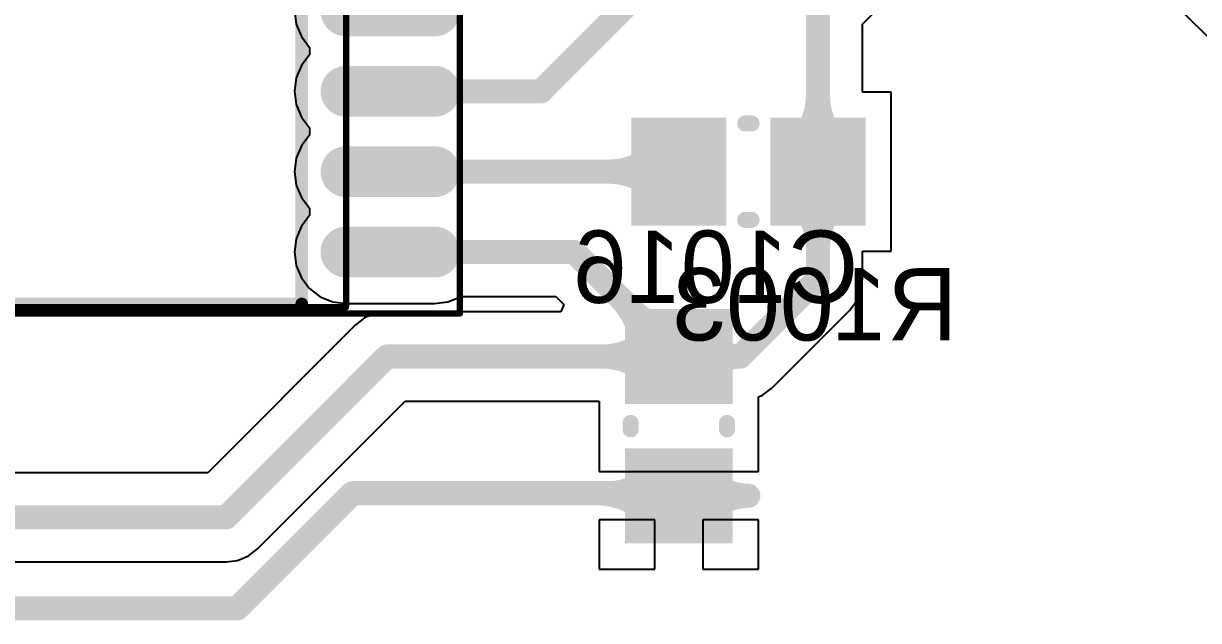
# Model space of a CAD drawing. Extents: x 41 to 201, y 4 to 127.
# Drawn here: x 117.83 to 136.4, y 25.42 to 34.85 of the extents above; entities that cross this region are included whole.
import ezdxf

# ---------------------------------------------------------------- set-up
doc = ezdxf.new("R2010")
doc.units = 0
doc.layers.get('0').update_dxf_attribs({"linetype": 'CONTINUOUS'})
for name, color, linetype in [('BOTTOMLAYER', 5, 'CONTINUOUS'), ('BOTTOMOVERLAY', 54, 'CONTINUOUS'), ('BOTTOMPASTE', 16, 'CONTINUOUS'), ('BOTTOMSOLDER', 6, 'CONTINUOUS'), ('MECHANICAL13', 56, 'CONTINUOUS'), ('MECHANICAL15', 56, 'CONTINUOUS')]:
    doc.layers.add(name, color=color, linetype=linetype)

# ---------------------------------------------------------------- blocks, each defined once
blk = doc.blocks.new('0805C_B_13')
at = {"layer": 'BOTTOMLAYER'}
for points in [[(-0.45, -0.75), (-0.45, 0.75), (-1.75, -0.75), (-1.75, 0.75)], [(1.75, -0.75), (1.75, 0.75), (0.45, -0.75), (0.45, 0.75)]]:
    blk.add_solid(points, dxfattribs=at)
at = {"layer": 'BOTTOMOVERLAY', "const_width": 0.254}
for points in [[(-0.051, 0.762), (0.051, 0.762)], [(-0.051, -0.762), (0.051, -0.762)]]:
    blk.add_lwpolyline(points, dxfattribs=at)
at = {"layer": 'BOTTOMOVERLAY', "const_width": 0.127}
for points in [[(-0.114, 0.762, 1), (0.013, 0.762, 1)], [(-0.013, 0.762, 1), (0.114, 0.762, 1)], [(-0.114, -0.762, 1), (0.013, -0.762, 1)], [(-0.013, -0.762, 1), (0.114, -0.762, 1)]]:
    blk.add_lwpolyline(points, format="xyb", close=True, dxfattribs=at)
at = {"layer": 'BOTTOMPASTE'}
for points in [[(-0.45, -0.75), (-0.45, 0.75), (-1.75, -0.75), (-1.75, 0.75)], [(1.75, -0.75), (1.75, 0.75), (0.45, -0.75), (0.45, 0.75)]]:
    blk.add_solid(points, dxfattribs=at)
at = {"layer": 'BOTTOMSOLDER'}
for points in [[(-0.348, -0.852), (-0.348, 0.852), (-1.852, -0.852), (-1.852, 0.852)], [(1.852, -0.852), (1.852, 0.852), (0.348, -0.852), (0.348, 0.852)]]:
    blk.add_solid(points, dxfattribs=at)
blk = doc.blocks.new('0805R_B_17')
at = {"layer": 'BOTTOMLAYER'}
for points in [[(-0.45, -0.75), (-0.45, 0.75), (-1.75, -0.75), (-1.75, 0.75)], [(1.75, -0.75), (1.75, 0.75), (0.45, -0.75), (0.45, 0.75)]]:
    blk.add_solid(points, dxfattribs=at)
at = {"layer": 'BOTTOMOVERLAY', "const_width": 0.254}
for points in [[(-0.051, 0.762), (0.051, 0.762)], [(-0.051, -0.762), (0.051, -0.762)]]:
    blk.add_lwpolyline(points, dxfattribs=at)
at = {"layer": 'BOTTOMOVERLAY', "const_width": 0.127}
for points in [[(-0.114, 0.762, 1), (0.013, 0.762, 1)], [(-0.013, 0.762, 1), (0.114, 0.762, 1)], [(-0.114, -0.762, 1), (0.013, -0.762, 1)], [(-0.013, -0.762, 1), (0.114, -0.762, 1)]]:
    blk.add_lwpolyline(points, format="xyb", close=True, dxfattribs=at)
at = {"layer": 'BOTTOMPASTE'}
for points in [[(-0.45, -0.75), (-0.45, 0.75), (-1.75, -0.75), (-1.75, 0.75)], [(1.75, -0.75), (1.75, 0.75), (0.45, -0.75), (0.45, 0.75)]]:
    blk.add_solid(points, dxfattribs=at)
at = {"layer": 'BOTTOMSOLDER'}
for points in [[(-0.348, -0.852), (-0.348, 0.852), (-1.852, -0.852), (-1.852, 0.852)], [(1.852, -0.852), (1.852, 0.852), (0.348, -0.852), (0.348, 0.852)]]:
    blk.add_solid(points, dxfattribs=at)
blk = doc.blocks.new('WSO18_L_B_30')
at = {"layer": 'BOTTOMLAYER', "const_width": 0.6}
for points in [[(-3.8, 5.08), (-5.2, 5.08)], [(5.2, 5.08), (3.8, 5.08)], [(-3.8, 3.81), (-5.2, 3.81)], [(5.2, 3.81), (3.8, 3.81)], [(-3.8, 2.54), (-5.2, 2.54)], [(5.2, 2.54), (3.8, 2.54)], [(-3.8, 1.27), (-5.2, 1.27)], [(5.2, 1.27), (3.8, 1.27)], [(-3.8, 0), (-5.2, 0)], [(5.2, 0), (3.8, 0)], [(-3.8, -1.27), (-5.2, -1.27)], [(5.2, -1.27), (3.8, -1.27)], [(-3.8, -2.54), (-5.2, -2.54)], [(5.2, -2.54), (3.8, -2.54)], [(-3.8, -3.81), (-5.2, -3.81)], [(5.2, -3.81), (3.8, -3.81)], [(-3.8, -5.08), (-5.2, -5.08)], [(5.2, -5.08), (3.8, -5.08)]]:
    blk.add_lwpolyline(points, dxfattribs=at)
at = {"layer": 'BOTTOMLAYER', "const_width": 0.3}
for points in [[(-5.35, 5.08, 1), (-5.05, 5.08, 1)], [(-3.95, 5.08, 1), (-3.65, 5.08, 1)], [(3.65, 5.08, 1), (3.95, 5.08, 1)], [(5.05, 5.08, 1), (5.35, 5.08, 1)], [(-5.35, 3.81, 1), (-5.05, 3.81, 1)], [(-3.95, 3.81, 1), (-3.65, 3.81, 1)], [(3.65, 3.81, 1), (3.95, 3.81, 1)], [(5.05, 3.81, 1), (5.35, 3.81, 1)], [(-5.35, 2.54, 1), (-5.05, 2.54, 1)], [(-3.95, 2.54, 1), (-3.65, 2.54, 1)], [(3.65, 2.54, 1), (3.95, 2.54, 1)], [(5.05, 2.54, 1), (5.35, 2.54, 1)], [(-5.35, 1.27, 1), (-5.05, 1.27, 1)], [(-3.95, 1.27, 1), (-3.65, 1.27, 1)], [(3.65, 1.27, 1), (3.95, 1.27, 1)], [(5.05, 1.27, 1), (5.35, 1.27, 1)], [(-5.35, 0, 1), (-5.05, 0, 1)], [(-3.95, 0, 1), (-3.65, 0, 1)], [(3.65, 0, 1), (3.95, 0, 1)], [(5.05, 0, 1), (5.35, 0, 1)], [(-5.35, -1.27, 1), (-5.05, -1.27, 1)], [(-3.95, -1.27, 1), (-3.65, -1.27, 1)], [(3.65, -1.27, 1), (3.95, -1.27, 1)], [(5.05, -1.27, 1), (5.35, -1.27, 1)], [(-5.35, -2.54, 1), (-5.05, -2.54, 1)], [(-3.95, -2.54, 1), (-3.65, -2.54, 1)], [(3.65, -2.54, 1), (3.95, -2.54, 1)], [(5.05, -2.54, 1), (5.35, -2.54, 1)], [(-5.35, -3.81, 1), (-5.05, -3.81, 1)], [(-3.95, -3.81, 1), (-3.65, -3.81, 1)], [(3.65, -3.81, 1), (3.95, -3.81, 1)], [(5.05, -3.81, 1), (5.35, -3.81, 1)], [(-5.35, -5.08, 1), (-5.05, -5.08, 1)], [(-3.95, -5.08, 1), (-3.65, -5.08, 1)], [(3.65, -5.08, 1), (3.95, -5.08, 1)], [(5.05, -5.08, 1), (5.35, -5.08, 1)]]:
    blk.add_lwpolyline(points, format="xyb", close=True, dxfattribs=at)
at = {"layer": 'BOTTOMOVERLAY', "const_width": 0.2}
for points in [[(-3.1, -5.9), (-3.1, 5.9)], [(-3.1, 5.9), (3.1, 5.9)], [(3.1, -5.9), (3.1, 5.9)], [(-3.1, -5.9), (3.1, -5.9)]]:
    blk.add_lwpolyline(points, dxfattribs=at)
at = {"layer": 'BOTTOMOVERLAY'}
for points, const_width in [([(-3.15, 5.9, 1), (-3.05, 5.9, 1)], 0.1), ([(-3.15, 5.9, 1), (-3.05, 5.9, 1)], 0.1), ([(3.05, 5.9, 1), (3.15, 5.9, 1)], 0.1), ([(3.05, 5.9, 1), (3.15, 5.9, 1)], 0.1), ([(-1.8, -4.9, 1), (-2.4, -4.9, 1)], 0.6), ([(-2.55, -4.9, 1), (-2.25, -4.9, 1)], 0.3), ([(-1.95, -4.9, 1), (-1.65, -4.9, 1)], 0.3), ([(-4.375, -5.93, 1), (-4.625, -5.93, 1)], 0.25), ([(-4.687, -5.93, 1), (-4.563, -5.93, 1)], 0.125), ([(-4.437, -5.93, 1), (-4.312, -5.93, 1)], 0.125), ([(-3.15, -5.9, 1), (-3.05, -5.9, 1)], 0.1), ([(-3.15, -5.9, 1), (-3.05, -5.9, 1)], 0.1), ([(3.05, -5.9, 1), (3.15, -5.9, 1)], 0.1), ([(3.05, -5.9, 1), (3.15, -5.9, 1)], 0.1)]:
    blk.add_lwpolyline(points, format="xyb", close=True, dxfattribs=dict(at, const_width=const_width))
at = {"layer": 'BOTTOMPASTE', "const_width": 0.6}
for points in [[(-3.8, 5.08), (-5.2, 5.08)], [(5.2, 5.08), (3.8, 5.08)], [(-3.8, 3.81), (-5.2, 3.81)], [(5.2, 3.81), (3.8, 3.81)], [(-3.8, 2.54), (-5.2, 2.54)], [(5.2, 2.54), (3.8, 2.54)], [(-3.8, 1.27), (-5.2, 1.27)], [(5.2, 1.27), (3.8, 1.27)], [(-3.8, 0), (-5.2, 0)], [(5.2, 0), (3.8, 0)], [(-3.8, -1.27), (-5.2, -1.27)], [(5.2, -1.27), (3.8, -1.27)], [(-3.8, -2.54), (-5.2, -2.54)], [(5.2, -2.54), (3.8, -2.54)], [(-3.8, -3.81), (-5.2, -3.81)], [(5.2, -3.81), (3.8, -3.81)], [(-3.8, -5.08), (-5.2, -5.08)], [(5.2, -5.08), (3.8, -5.08)]]:
    blk.add_lwpolyline(points, dxfattribs=at)
at = {"layer": 'BOTTOMPASTE', "const_width": 0.3}
for points in [[(-5.35, 5.08, 1), (-5.05, 5.08, 1)], [(-3.95, 5.08, 1), (-3.65, 5.08, 1)], [(3.65, 5.08, 1), (3.95, 5.08, 1)], [(5.05, 5.08, 1), (5.35, 5.08, 1)], [(-5.35, 3.81, 1), (-5.05, 3.81, 1)], [(-3.95, 3.81, 1), (-3.65, 3.81, 1)], [(3.65, 3.81, 1), (3.95, 3.81, 1)], [(5.05, 3.81, 1), (5.35, 3.81, 1)], [(-5.35, 2.54, 1), (-5.05, 2.54, 1)], [(-3.95, 2.54, 1), (-3.65, 2.54, 1)], [(3.65, 2.54, 1), (3.95, 2.54, 1)], [(5.05, 2.54, 1), (5.35, 2.54, 1)], [(-5.35, 1.27, 1), (-5.05, 1.27, 1)], [(-3.95, 1.27, 1), (-3.65, 1.27, 1)], [(3.65, 1.27, 1), (3.95, 1.27, 1)], [(5.05, 1.27, 1), (5.35, 1.27, 1)], [(-5.35, 0, 1), (-5.05, 0, 1)], [(-3.95, 0, 1), (-3.65, 0, 1)], [(3.65, 0, 1), (3.95, 0, 1)], [(5.05, 0, 1), (5.35, 0, 1)], [(-5.35, -1.27, 1), (-5.05, -1.27, 1)], [(-3.95, -1.27, 1), (-3.65, -1.27, 1)], [(3.65, -1.27, 1), (3.95, -1.27, 1)], [(5.05, -1.27, 1), (5.35, -1.27, 1)], [(-5.35, -2.54, 1), (-5.05, -2.54, 1)], [(-3.95, -2.54, 1), (-3.65, -2.54, 1)], [(3.65, -2.54, 1), (3.95, -2.54, 1)], [(5.05, -2.54, 1), (5.35, -2.54, 1)], [(-5.35, -3.81, 1), (-5.05, -3.81, 1)], [(-3.95, -3.81, 1), (-3.65, -3.81, 1)], [(3.65, -3.81, 1), (3.95, -3.81, 1)], [(5.05, -3.81, 1), (5.35, -3.81, 1)], [(-5.35, -5.08, 1), (-5.05, -5.08, 1)], [(-3.95, -5.08, 1), (-3.65, -5.08, 1)], [(3.65, -5.08, 1), (3.95, -5.08, 1)], [(5.05, -5.08, 1), (5.35, -5.08, 1)]]:
    blk.add_lwpolyline(points, format="xyb", close=True, dxfattribs=at)
at = {"layer": 'BOTTOMSOLDER', "const_width": 0.803}
for points in [[(-3.8, 5.08), (-5.2, 5.08)], [(5.2, 5.08), (3.8, 5.08)], [(-3.8, 3.81), (-5.2, 3.81)], [(5.2, 3.81), (3.8, 3.81)], [(-3.8, 2.54), (-5.2, 2.54)], [(5.2, 2.54), (3.8, 2.54)], [(-3.8, 1.27), (-5.2, 1.27)], [(5.2, 1.27), (3.8, 1.27)], [(-3.8, 0), (-5.2, 0)], [(5.2, 0), (3.8, 0)], [(-3.8, -1.27), (-5.2, -1.27)], [(5.2, -1.27), (3.8, -1.27)], [(-3.8, -2.54), (-5.2, -2.54)], [(5.2, -2.54), (3.8, -2.54)], [(-3.8, -3.81), (-5.2, -3.81)], [(5.2, -3.81), (3.8, -3.81)], [(-3.8, -5.08), (-5.2, -5.08)], [(5.2, -5.08), (3.8, -5.08)]]:
    blk.add_lwpolyline(points, dxfattribs=at)
at = {"layer": 'BOTTOMSOLDER', "const_width": 0.402}
for points in [[(-5.401, 5.08, 1), (-4.999, 5.08, 1)], [(-4.001, 5.08, 1), (-3.599, 5.08, 1)], [(3.599, 5.08, 1), (4.001, 5.08, 1)], [(4.999, 5.08, 1), (5.401, 5.08, 1)], [(-5.401, 3.81, 1), (-4.999, 3.81, 1)], [(-4.001, 3.81, 1), (-3.599, 3.81, 1)], [(3.599, 3.81, 1), (4.001, 3.81, 1)], [(4.999, 3.81, 1), (5.401, 3.81, 1)], [(-5.401, 2.54, 1), (-4.999, 2.54, 1)], [(-4.001, 2.54, 1), (-3.599, 2.54, 1)], [(3.599, 2.54, 1), (4.001, 2.54, 1)], [(4.999, 2.54, 1), (5.401, 2.54, 1)], [(-5.401, 1.27, 1), (-4.999, 1.27, 1)], [(-4.001, 1.27, 1), (-3.599, 1.27, 1)], [(3.599, 1.27, 1), (4.001, 1.27, 1)], [(4.999, 1.27, 1), (5.401, 1.27, 1)], [(-5.401, 0, 1), (-4.999, 0, 1)], [(-4.001, 0, 1), (-3.599, 0, 1)], [(3.599, 0, 1), (4.001, 0, 1)], [(4.999, 0, 1), (5.401, 0, 1)], [(-5.401, -1.27, 1), (-4.999, -1.27, 1)], [(-4.001, -1.27, 1), (-3.599, -1.27, 1)], [(3.599, -1.27, 1), (4.001, -1.27, 1)], [(4.999, -1.27, 1), (5.401, -1.27, 1)], [(-5.401, -2.54, 1), (-4.999, -2.54, 1)], [(-4.001, -2.54, 1), (-3.599, -2.54, 1)], [(3.599, -2.54, 1), (4.001, -2.54, 1)], [(4.999, -2.54, 1), (5.401, -2.54, 1)], [(-5.401, -3.81, 1), (-4.999, -3.81, 1)], [(-4.001, -3.81, 1), (-3.599, -3.81, 1)], [(3.599, -3.81, 1), (4.001, -3.81, 1)], [(4.999, -3.81, 1), (5.401, -3.81, 1)], [(-5.401, -5.08, 1), (-4.999, -5.08, 1)], [(-4.001, -5.08, 1), (-3.599, -5.08, 1)], [(3.599, -5.08, 1), (4.001, -5.08, 1)], [(4.999, -5.08, 1), (5.401, -5.08, 1)]]:
    blk.add_lwpolyline(points, format="xyb", close=True, dxfattribs=at)
at = {"layer": 'MECHANICAL13', "const_width": 0.1}
for points in [[(-3.8, -5.95), (-3.8, 5.95)], [(-3.8, 5.95), (3.8, 5.95)], [(3.8, -5.95), (3.8, 5.95)], [(-3.8, -5.95), (3.8, -5.95)]]:
    blk.add_lwpolyline(points, dxfattribs=at)
at = {"layer": 'MECHANICAL13'}
for points, const_width in [([(-3.825, 5.95, 1), (-3.775, 5.95, 1)], 0.05), ([(-3.825, 5.95, 1), (-3.775, 5.95, 1)], 0.05), ([(3.775, 5.95, 1), (3.825, 5.95, 1)], 0.05), ([(3.775, 5.95, 1), (3.825, 5.95, 1)], 0.05), ([(-2.4, -5.05, 1), (-3.4, -5.05, 1)], 0.1), ([(-3.425, -5.05, 1), (-3.375, -5.05, 1)], 0.05), ([(-2.425, -5.05, 1), (-2.375, -5.05, 1)], 0.05), ([(-3.825, -5.95, 1), (-3.775, -5.95, 1)], 0.05), ([(-3.825, -5.95, 1), (-3.775, -5.95, 1)], 0.05), ([(3.775, -5.95, 1), (3.825, -5.95, 1)], 0.05), ([(3.775, -5.95, 1), (3.825, -5.95, 1)], 0.05)]:
    blk.add_lwpolyline(points, format="xyb", close=True, dxfattribs=dict(at, const_width=const_width))
at = {"layer": 'MECHANICAL15', "const_width": 0.1}
for points in [[(-5.6, -6.05), (-5.6, 6.05)], [(-5.6, 6.05), (5.6, 6.05)], [(5.6, -6.05), (5.6, 6.05)], [(0, -0.5), (0, 0.5)], [(-0.5, 0), (0.5, 0)], [(-5.6, -6.05), (5.6, -6.05)]]:
    blk.add_lwpolyline(points, dxfattribs=at)
at = {"layer": 'MECHANICAL15', "const_width": 0.05}
for points in [[(-5.625, 6.05, 1), (-5.575, 6.05, 1)], [(-5.625, 6.05, 1), (-5.575, 6.05, 1)], [(5.575, 6.05, 1), (5.625, 6.05, 1)], [(5.575, 6.05, 1), (5.625, 6.05, 1)], [(-0.025, 0.5, 1), (0.025, 0.5, 1)], [(-0.525, 0, 1), (-0.475, 0, 1)], [(0.475, 0, 1), (0.525, 0, 1)], [(-0.025, -0.5, 1), (0.025, -0.5, 1)], [(-5.625, -6.05, 1), (-5.575, -6.05, 1)], [(-5.625, -6.05, 1), (-5.575, -6.05, 1)], [(5.575, -6.05, 1), (5.625, -6.05, 1)], [(5.575, -6.05, 1), (5.625, -6.05, 1)]]:
    blk.add_lwpolyline(points, format="xyb", close=True, dxfattribs=at)

msp = doc.modelspace()

# ---------------------------------------------------------------- linework, layer by layer
at = {"layer": 'BOTTOMLAYER'}
for p, q in [((132.711, 38.477), (143.792, 27.397)), ((131.091, 34.844), (132.388, 36.141)), ((122.111, 35.052), (122.139, 34.841)), ((122.139, 34.841), (122.22, 34.645)), ((131.091, 33.77), (131.091, 34.844)), ((122.22, 34.645), (122.35, 34.476)), ((122.35, 34.476), (122.35, 34.358)), ((122.22, 34.189), (122.139, 33.993)), ((122.35, 34.358), (122.22, 34.189)), ((122.139, 33.993), (122.111, 33.782)), ((122.111, 33.782), (122.139, 33.571)), ((131.544, 33.77), (131.091, 33.77)), ((131.544, 31.254), (131.544, 33.77)), ((122.139, 33.571), (122.22, 33.375)), ((122.22, 33.375), (122.35, 33.206)), ((122.35, 33.088), (122.22, 32.919)), ((122.35, 33.206), (122.35, 33.088)), ((122.22, 32.919), (122.139, 32.723)), ((122.139, 32.723), (122.111, 32.512)), ((122.111, 32.512), (122.139, 32.301)), ((122.139, 32.301), (122.22, 32.105)), ((122.22, 32.105), (122.35, 31.936)), ((122.35, 31.818), (122.22, 31.649)), ((122.35, 31.936), (122.35, 31.818)), ((122.22, 31.649), (122.139, 31.453)), ((122.139, 31.453), (122.111, 31.242)), ((122.111, 31.242), (122.139, 31.031)), ((131.091, 30.818), (131.091, 31.254)), ((131.091, 31.254), (131.544, 31.254)), ((122.139, 31.031), (122.22, 30.835)), ((122.22, 30.835), (122.35, 30.666)), ((122.35, 30.666), (122.519, 30.536)), ((131.067, 30.636), (131.091, 30.818)), ((122.519, 30.536), (122.715, 30.455)), ((124.537, 30.455), (124.733, 30.536)), ((124.733, 30.536), (124.735, 30.537)), ((124.735, 30.537), (126.243, 30.537)), ((126.243, 30.537), (126.368, 30.413)), ((130.884, 30.32), (130.996, 30.466)), ((130.996, 30.466), (131.067, 30.636)), ((122.715, 30.455), (122.926, 30.427)), ((122.926, 30.427), (124.326, 30.427)), ((123.571, 30.296), (123.389, 30.272)), ((126.319, 30.296), (123.571, 30.296)), ((124.326, 30.427), (124.537, 30.455)), ((126.368, 30.413), (126.319, 30.296)), ((129.657, 29.093), (130.884, 30.32)), ((123.073, 30.089), (120.739, 27.756)), ((123.219, 30.201), (123.073, 30.089)), ((123.389, 30.272), (123.219, 30.201)), ((129.444, 28.953), (129.511, 28.981)), ((129.511, 28.981), (129.657, 29.093)), ((121.529, 26.553), (123.863, 28.886)), ((123.863, 28.886), (126.928, 28.886)), ((126.928, 28.886), (126.928, 28.433)), ((129.444, 28.433), (129.444, 28.953)), ((126.928, 28.433), (126.928, 27.772)), ((129.444, 27.772), (129.444, 28.433)), ((120.739, 27.756), (105.255, 27.756)), ((126.928, 27.772), (129.444, 27.772)), ((127.805, 27.01), (126.928, 27.01)), ((126.928, 27.01), (126.928, 26.233)), ((127.805, 26.233), (127.805, 27.01)), ((129.444, 27.01), (128.567, 27.01)), ((128.567, 27.01), (128.567, 26.233)), ((129.444, 26.233), (129.444, 27.01)), ((121.213, 26.37), (121.313, 26.412)), ((121.313, 26.412), (121.383, 26.441)), ((121.383, 26.441), (121.529, 26.553)), ((105.255, 26.346), (121.031, 26.346)), ((121.031, 26.346), (121.213, 26.37)), ((126.928, 26.233), (127.805, 26.233)), ((128.567, 26.233), (129.444, 26.233))]:
    msp.add_line(p, q, dxfattribs=at)
at = {"layer": 'BOTTOMLAYER', "const_width": 0.381}
for points in [[(126.007, 33.782), (130.302, 38.077)], [(130.386, 30.818), (130.386, 35.136)], [(123.626, 33.782), (126.007, 33.782)], [(123.626, 32.512), (128.186, 32.512)], [(123.626, 31.242), (126.535, 31.242)], [(126.535, 31.242), (128.186, 29.591)], [(129.159, 29.591), (130.386, 30.818)], [(121.031, 27.051), (123.571, 29.591)], [(123.571, 29.591), (128.186, 29.591)], [(128.186, 29.591), (129.159, 29.591)], [(121.207, 25.611), (123.028, 27.432)], [(123.028, 27.432), (128.186, 27.432)], [(128.186, 27.391), (129.286, 27.391)], [(104.097, 27.051), (121.031, 27.051)], [(105.045, 25.611), (121.207, 25.611)]]:
    msp.add_lwpolyline(points, dxfattribs=at)
at = {"layer": 'BOTTOMLAYER', "const_width": 0.191}
for points in [[(123.531, 33.782, 1), (123.721, 33.782, 1)], [(125.912, 33.782, 1), (126.103, 33.782, 1)], [(125.912, 33.782, 1), (126.103, 33.782, 1)], [(130.291, 33.721, 1), (130.481, 33.721, 1)], [(130.291, 33.721, 1), (130.481, 33.721, 1)], [(130.291, 33.721, 1), (130.481, 33.721, 1)], [(130.291, 33.721, 1), (130.481, 33.721, 1)], [(129.966, 32.937, 1), (130.156, 32.937, 1)], [(129.966, 32.937, 1), (130.156, 32.937, 1)], [(130.616, 32.937, 1), (130.806, 32.937, 1)], [(130.616, 32.937, 1), (130.806, 32.937, 1)], [(127.766, 32.837, 1), (127.956, 32.837, 1)], [(127.766, 32.837, 1), (127.956, 32.837, 1)], [(123.531, 32.512, 1), (123.721, 32.512, 1)], [(126.981, 32.512, 1), (127.172, 32.512, 1)], [(126.981, 32.512, 1), (127.172, 32.512, 1)], [(126.981, 32.512, 1), (127.172, 32.512, 1)], [(126.981, 32.512, 1), (127.172, 32.512, 1)], [(128.091, 32.512, 1), (128.281, 32.512, 1)], [(127.766, 32.187, 1), (127.956, 32.187, 1)], [(127.766, 32.187, 1), (127.956, 32.187, 1)], [(129.966, 32.087, 1), (130.156, 32.087, 1)], [(129.966, 32.087, 1), (130.156, 32.087, 1)], [(130.616, 32.087, 1), (130.806, 32.087, 1)], [(130.616, 32.087, 1), (130.806, 32.087, 1)], [(123.531, 31.242, 1), (123.721, 31.242, 1)], [(126.44, 31.242, 1), (126.63, 31.242, 1)], [(126.44, 31.242, 1), (126.63, 31.242, 1)], [(130.291, 31.303, 1), (130.481, 31.303, 1)], [(130.291, 31.303, 1), (130.481, 31.303, 1)], [(130.291, 31.303, 1), (130.481, 31.303, 1)], [(130.291, 31.303, 1), (130.481, 31.303, 1)], [(130.291, 30.818, 1), (130.481, 30.818, 1)], [(130.291, 30.818, 1), (130.481, 30.818, 1)], [(127.136, 30.546, 1), (127.326, 30.546, 1)], [(127.136, 30.546, 1), (127.326, 30.546, 1)], [(127.325, 30.362, 1), (127.515, 30.362, 1)], [(127.377, 30.305, 1), (127.568, 30.305, 1)], [(127.377, 30.305, 1), (127.568, 30.305, 1)], [(127.666, 29.916, 1), (127.856, 29.916, 1)], [(127.666, 29.916, 1), (127.856, 29.916, 1)], [(127.991, 30.05, 1), (128.181, 30.05, 1)], [(127.991, 30.05, 1), (128.181, 30.05, 1)], [(128.57, 29.851, 1), (128.76, 29.851, 1)], [(128.57, 29.851, 1), (128.76, 29.851, 1)], [(123.476, 29.591, 1), (123.666, 29.591, 1)], [(123.476, 29.591, 1), (123.666, 29.591, 1)], [(126.881, 29.591, 1), (127.072, 29.591, 1)], [(126.881, 29.591, 1), (127.072, 29.591, 1)], [(126.881, 29.591, 1), (127.072, 29.591, 1)], [(126.881, 29.591, 1), (127.072, 29.591, 1)], [(127.531, 29.591, 1), (127.722, 29.591, 1)], [(127.531, 29.591, 1), (127.722, 29.591, 1)], [(128.012, 29.667, 1), (128.202, 29.667, 1)], [(128.091, 29.591, 1), (128.281, 29.591, 1)], [(128.091, 29.591, 1), (128.281, 29.591, 1)], [(128.091, 29.591, 1), (128.281, 29.591, 1)], [(129.064, 29.591, 1), (129.254, 29.591, 1)], [(129.064, 29.591, 1), (129.254, 29.591, 1)], [(129.064, 29.591, 1), (129.254, 29.591, 1)], [(129.064, 29.591, 1), (129.254, 29.591, 1)], [(129.064, 29.591, 1), (129.254, 29.591, 1)], [(129.064, 29.591, 1), (129.254, 29.591, 1)], [(127.666, 29.266, 1), (127.856, 29.266, 1)], [(127.666, 29.266, 1), (127.856, 29.266, 1)], [(128.57, 29.331, 1), (128.76, 29.331, 1)], [(128.57, 29.331, 1), (128.76, 29.331, 1)], [(127.666, 27.716, 1), (127.856, 27.716, 1)], [(127.666, 27.716, 1), (127.856, 27.716, 1)], [(128.539, 27.69, 1), (128.73, 27.69, 1)], [(128.539, 27.69, 1), (128.73, 27.69, 1)], [(122.933, 27.432, 1), (123.124, 27.432, 1)], [(122.933, 27.432, 1), (123.124, 27.432, 1)], [(126.782, 27.432, 1), (126.973, 27.432, 1)], [(126.782, 27.432, 1), (126.973, 27.432, 1)], [(126.98, 27.432, 1), (127.171, 27.432, 1)], [(126.98, 27.432, 1), (127.171, 27.432, 1)], [(128.091, 27.432, 1), (128.281, 27.432, 1)], [(128.091, 27.391, 1), (128.281, 27.391, 1)], [(129.191, 27.391, 1), (129.381, 27.391, 1)], [(129.191, 27.391, 1), (129.381, 27.391, 1)], [(129.191, 27.391, 1), (129.381, 27.391, 1)], [(129.191, 27.391, 1), (129.381, 27.391, 1)], [(129.191, 27.391, 1), (129.381, 27.391, 1)], [(120.936, 27.051, 1), (121.126, 27.051, 1)], [(120.936, 27.051, 1), (121.126, 27.051, 1)], [(127.666, 27.066, 1), (127.856, 27.066, 1)], [(127.666, 27.066, 1), (127.856, 27.066, 1)], [(128.539, 27.092, 1), (128.73, 27.092, 1)], [(128.539, 27.092, 1), (128.73, 27.092, 1)], [(121.112, 25.611, 1), (121.303, 25.611, 1)], [(121.112, 25.611, 1), (121.303, 25.611, 1)]]:
    msp.add_lwpolyline(points, format="xyb", close=True, dxfattribs=at)
at = {"layer": 'BOTTOMLAYER', "const_width": 0.381}
for points in [[(130.386, 33.721, -0.198912), (130.061, 32.937)], [(130.386, 33.721, -0.198912), (130.061, 32.937)], [(130.711, 32.937, -0.198912), (130.386, 33.721)], [(130.711, 32.937, -0.198912), (130.386, 33.721)], [(127.861, 32.837, -0.198912), (127.077, 32.512)], [(127.861, 32.837, -0.198912), (127.077, 32.512)], [(127.077, 32.512, -0.198912), (127.861, 32.187)], [(127.077, 32.512, -0.198912), (127.861, 32.187)], [(130.061, 32.087, -0.198912), (130.386, 31.303)], [(130.061, 32.087, -0.198912), (130.386, 31.303)], [(130.386, 31.303, -0.198912), (130.711, 32.087)], [(130.386, 31.303, -0.198912), (130.711, 32.087)], [(127.231, 30.546, -0.198912), (127.627, 29.591)], [(127.231, 30.546, -0.198912), (127.627, 29.591)], [(128.107, 29.667, -0.264697), (127.42, 30.362)], [(128.086, 30.05, -0.198912), (127.472, 30.305)], [(128.086, 30.05, -0.198912), (127.472, 30.305)], [(127.761, 29.916, -0.198912), (126.977, 29.591)], [(127.761, 29.916, -0.198912), (126.977, 29.591)], [(129.159, 29.591, -0.247114), (128.665, 29.851)], [(129.159, 29.591, -0.247114), (128.665, 29.851)], [(126.977, 29.591, -0.198912), (127.761, 29.266)], [(126.977, 29.591, -0.198912), (127.761, 29.266)], [(128.665, 29.331, -0.247114), (129.159, 29.591)], [(128.665, 29.331, -0.247114), (129.159, 29.591)], [(127.761, 27.716, -0.198912), (127.076, 27.432)], [(127.761, 27.716, -0.198912), (127.076, 27.432)], [(129.286, 27.391, -0.218767), (128.635, 27.69)], [(129.286, 27.391, -0.218767), (128.635, 27.69)], [(126.878, 27.432, -0.198912), (127.761, 27.066)], [(126.878, 27.432, -0.198912), (127.761, 27.066)], [(128.635, 27.092, -0.218767), (129.286, 27.391)], [(128.635, 27.092, -0.218767), (129.286, 27.391)]]:
    msp.add_lwpolyline(points, format="xyb", dxfattribs=at)

# ---------------------------------------------------------------- block references
for name, p, rotation in [('WSO18_L_B_30', (119.126, 36.322), 360), ('0805R_B_17', (129.286, 32.512), 360), ('0805C_B_13', (128.186, 28.491), 90)]:
    msp.add_blockref(name, p, dxfattribs=dict(rotation=rotation))

# ---------------------------------------------------------------- texts
at = {"layer": 'BOTTOMOVERLAY', "text_generation_flag": 2}
for s, p in [('C1016', (131.023, 30.439)), ('R1003', (132.588, 29.845))]:
    msp.add_text(s, height=1.143, rotation=360, dxfattribs=at).set_placement(p)

doc.saveas('drawing.dxf')
